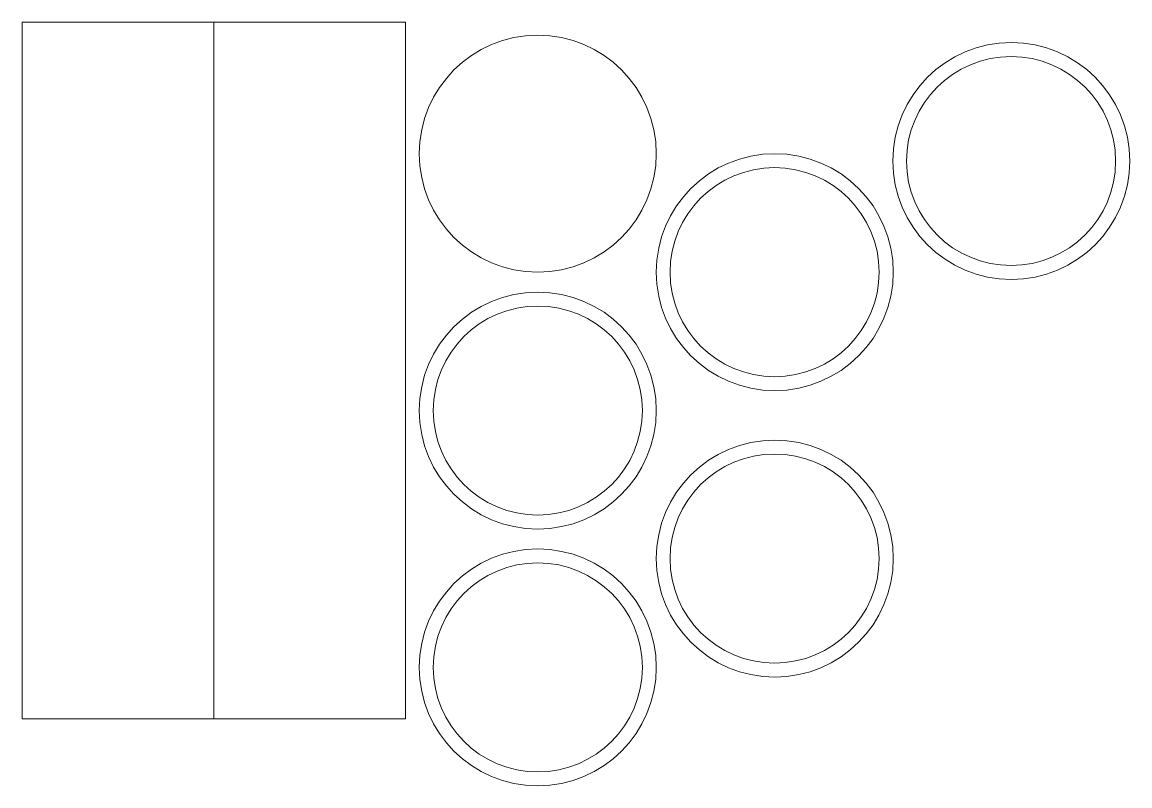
# Model space of a CAD drawing. Header units: inches. Extents: x 0 to 15.9, y -11 to 0.
import ezdxf

# ---------------------------------------------------------------- set-up
doc = ezdxf.new("R2010")
doc.units = ezdxf.units.IN
doc.header["$MEASUREMENT"] = 0
doc.layers.add('Layer 1', color=7, linetype='Continuous', lineweight=0)

msp = doc.modelspace()

# ---------------------------------------------------------------- linework, layer by layer
at = {"layer": 'Layer 1', "color": 250, "lineweight": 0, "true_color": 0x231f20}
for points in [[(2.75, -10), (0, -10), (0, 0), (2.75, 0)], [(5.5, -10), (2.75, -10), (2.75, 0), (5.5, 0)]]:
    msp.add_lwpolyline(points, close=True, dxfattribs=at)
for centre, radius in [((7.397, -1.888), 1.7), ((14.191, -1.993), 1.7), ((14.187, -1.993), 1.5), ((10.797, -3.588), 1.7), ((10.794, -3.588), 1.5), ((7.397, -5.574), 1.7), ((7.397, -5.574), 1.5), ((10.797, -7.698), 1.7), ((10.794, -7.698), 1.5), ((7.397, -9.26), 1.7), ((7.397, -9.26), 1.5)]:
    msp.add_circle(centre, radius, dxfattribs=at)

doc.saveas('drawing.dxf')
